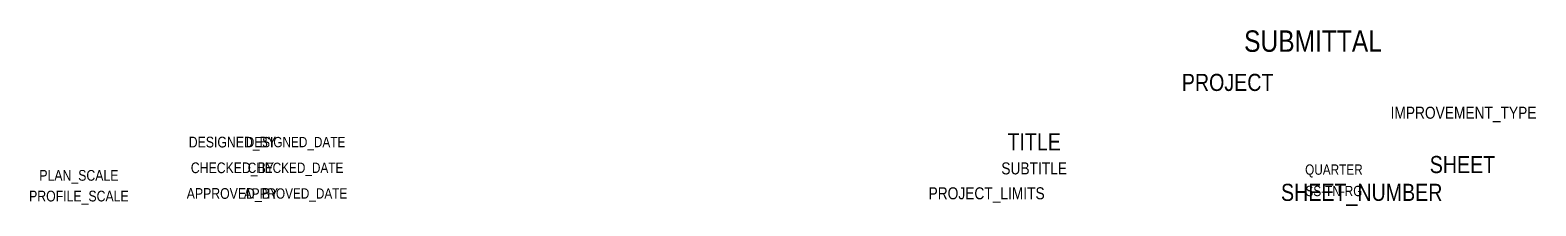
# Model space of a CAD drawing. Extents: x 15.9 to 33.5, y 0.6 to 2.7.
import ezdxf
from ezdxf.enums import TextEntityAlignment as Align

# ---------------------------------------------------------------- set-up
doc = ezdxf.new("R2010")
doc.units = 0
doc.header["$MEASUREMENT"] = 0
doc.styles.get("Standard").update_dxf_attribs({"font": 'ARIALN.TTF'})

msp = doc.modelspace()

# ---------------------------------------------------------------- texts
for tag, text, height, p in [('SUBMITTAL', 'SUBMITTAL', 0.25, (30.881, 2.554)), ('PROJECT', '', 0.2, (29.885, 2.072)), ('IMPROVEMENT_TYPE', 'CIVIL', 0.14, (32.637, 1.718)), ('DESIGNED_BY', '', 0.125, (18.274, 1.375)), ('DESIGNED_DATE', '', 0.12, (19.011, 1.375)), ('TITLE', 'TITLE', 0.2, (27.628, 1.378)), ('CHECKED_BY', '', 0.125, (18.274, 1.075)), ('CHECKED_DATE', '', 0.12, (19.011, 1.075)), ('SUBTITLE', 'SUBTITLE', 0.14, (27.628, 1.068)), ('QUARTER', '', 0.12, (31.125, 1.054)), ('SHEET', 'TEMP', 0.2, (32.625, 1.113)), ('APPROVED_BY', '', 0.125, (18.274, 0.775)), ('APPROVED_DATE', '', 0.12, (19.011, 0.775)), ('SS-TN-RG', '', 0.12, (31.125, 0.804))]:
    msp.add_attdef(tag, text=text, height=height).set_placement(p, align=Align.MIDDLE_CENTER)
for tag, p in [('PLAN_SCALE', (16.483, 0.924)), ('PROFILE_SCALE', (16.483, 0.682))]:
    msp.add_attdef(tag, text='', height=0.125).set_placement(p, align=Align.CENTER)
msp.add_attdef('SHEET_NUMBER', text='XXX', height=0.2).set_placement((32.391, 0.688), align=Align.RIGHT)
msp.add_attdef('PROJECT_LIMITS', (26.396, 0.707), '', height=0.14)

doc.saveas('drawing.dxf')
